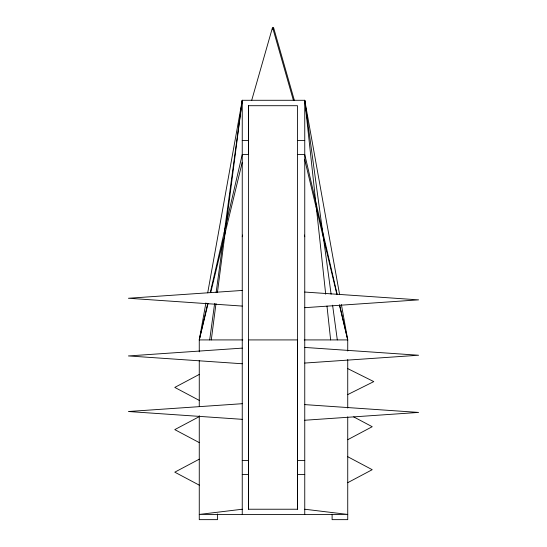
<?xml version="1.0" encoding="UTF-8"?>
<svg xmlns="http://www.w3.org/2000/svg" width="547" height="547" viewBox="0 0 547 547"><rect width="100%" height="100%" fill="white"/><g stroke="black" fill="none" stroke-linecap="round" stroke-linejoin="round"><path stroke-width="0.82" d="M248.502 460.478L248.523 105.708L297.493 105.708L297.493 509.23L248.523 509.23L248.502 460.478L242.246 460.478M211.292 339.919L215.997 303.51M217.419 292.501L225.405 230.69M225.952 226.451L242.246 100.286L304.754 100.286L339.591 294.518M209.686 339.919L214.629 303.51M216.127 292.501L223.258 240.003M224.181 233.227L242.246 100.286L242.246 514.44M199.265 351.844L199.265 339.919L205.898 302.922M207.71 292.836L242.246 100.286M242.834 339.919L199.265 339.919L207.744 303.325M210.253 292.515L242.246 154.459L248.523 154.459L248.523 105.708M242.246 236.728L242.636 235.066M199.265 339.919L208.099 303.394M210.711 292.604L242.246 162.274M251.709 100.286L272.55 27.35L293.383 100.286M272.796 29.811L273.5 27.35L294.334 100.286M199.265 374.428L174.787 387.413L199.265 400.397M199.265 416.636L174.787 429.621L199.265 442.605M199.265 459.186L174.787 472.17L199.265 485.155M347.735 439.699L372.213 426.715L353.67 416.876M347.735 482.68L372.213 469.695L347.735 456.711M347.735 394.585L373.786 381.601L347.735 368.61M242.246 509.23L199.265 514.44L347.735 514.44L304.754 509.23M242.246 290.443L128.415 298.259L242.246 306.074M304.754 307.681L418.585 299.865L304.754 292.05M242.246 348.124L128.415 355.94L242.246 363.755M304.754 363.058L418.585 355.242L304.754 347.427M242.246 403.7L128.415 411.515L242.246 419.33M304.754 420.24L418.585 412.424L304.754 404.609M242.246 140.442L248.523 140.442M297.493 140.483L304.754 140.483M297.493 154.418L304.754 154.418L337.137 294.17M304.214 339.919L347.735 339.919L347.735 350.996M297.472 460.506L304.754 460.506M242.246 474.495L248.509 474.495M297.479 474.454L304.754 474.454M304.358 235.066L304.754 236.728M304.754 159.69L336.843 294.238M339.42 305.035L347.735 339.919L341.403 304.604M339.639 304.987L347.735 339.919M304.754 514.44L304.754 100.286L331.106 294.197M332.597 305.205L337.314 339.919M304.754 100.286L316.002 204.434M316.187 206.13L325.697 294.197M326.976 306.053L330.634 339.919M347.735 359.502L347.735 408.062M347.735 416.821L347.735 519.65L332.104 519.65L332.104 514.18M297.493 509.23L297.493 339.919L248.523 339.919L248.523 509.23M217.501 513.954L217.501 519.65L199.265 519.65L199.265 415.686M199.265 360.35L199.265 406.359"/></g></svg>
